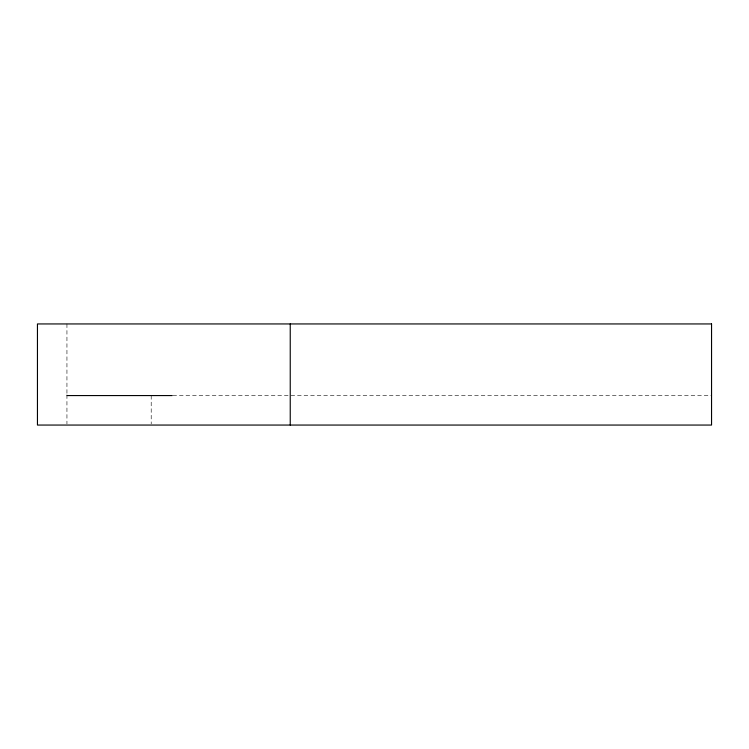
<?xml version="1.0" encoding="UTF-8"?>
<svg xmlns="http://www.w3.org/2000/svg" width="749" height="749" viewBox="0 0 749 749"><rect width="100%" height="100%" fill="white"/><g stroke="black" fill="none" stroke-linecap="round" stroke-linejoin="round"><path stroke-width="0.56" stroke-dasharray="3.75 2.81" d="M172.85 395.566L711.55 395.566M151.204 395.566L151.204 423.925M66.942 323.942L66.942 393.674M66.942 394.835L66.942 423.925"/><path stroke-width="1.12" d="M66.942 395.566L172.233 395.566M290.238 323.942L290.238 425.058M711.55 323.942L37.45 323.942L37.45 425.058L711.55 425.058L711.55 323.942"/></g></svg>
